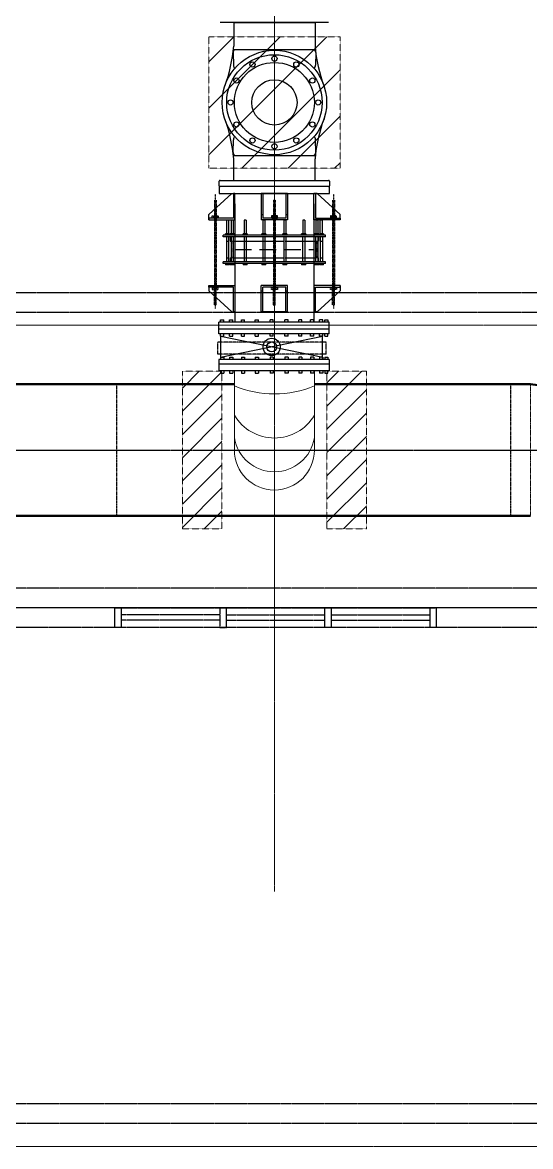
# Model space of a CAD drawing. Header units: inches. Extents: x 0 to 235202, y 0 to 361577.
# Drawn here: x 168823 to 172691, y 120941 to 129494 of the extents above; entities that cross this region are included whole.
import ezdxf
from ezdxf.enums import TextEntityAlignment as Align

# ---------------------------------------------------------------- set-up
doc = ezdxf.new("R2010")
doc.units = ezdxf.units.IN
doc.header["$MEASUREMENT"] = 0
for name, pattern in [('CENTER', [2, 1.25, -0.25, 0.25, -0.25]), ('HIDDEN', [0.375, 0.25, -0.125]), ('PHANTOM2', [1.25, 0.625, -0.125, 0.125, -0.125, 0.125, -0.125])]:
    doc.linetypes.add(name, pattern=pattern)
for name, color, linetype, lineweight in [('.5', 8, 'Continuous', 0), ('DIM', 251, 'Continuous', 0), ('hid', 8, 'HIDDEN', 0)]:
    doc.layers.add(name, color=color, linetype=linetype, lineweight=lineweight)
for name, color, linetype in [('1', 1, 'CENTER'), ('2', 2, 'HIDDEN'), ('GRID_TXT45', 4, 'Continuous'), ('ID_LEGEND', 3, 'Continuous'), ('M-X-BKGD', 8, 'Continuous'), ('PIPE', 3, 'Continuous'), ('sleeve type coupling', 1, 'Continuous'), ('text', 3, 'Continuous'), ('WINDOW ELEV', 3, 'Continuous')]:
    doc.layers.add(name, color=color, linetype=linetype)
doc.styles.add('SIMPLEX', font='simplex.shx')

# ---------------------------------------------------------------- blocks, each defined once
blk = doc.blocks.new('FLOOR PLAN REV 2')
at = {"layer": '.5', "color": 8, "linetype": 'CENTER', "ltscale": 10}
for p, q in [((96266.6, 246052.8), (96266.6, 222708.1)), ((118917.3, 227018.5), (54403.1, 227018.5)), ((118917.3, 220768), (54403.1, 220768))]:
    blk.add_line(p, q, dxfattribs=at)
at = {"color": 8, "lineweight": -3, "ltscale": 5}
for p, q in [((96679.3, 229320.5), (95853.8, 229320.5)), ((95846.6, 228078.6), (95846.6, 228112.1)), ((95853.8, 228119.3), (96679.3, 228119.3)), ((96686.6, 228112.1), (96686.6, 228078.6)), ((96679.3, 228071.3), (95853.8, 228071.3))]:
    blk.add_line(p, q, dxfattribs=at)
at = {"color": 8}
for p, q in [((95766.6, 227859.3), (95941.6, 228019.3)), ((96686.6, 228071.3), (95846.6, 228071.3)), ((95846.6, 228071.3), (95846.6, 228019.3)), ((95846.6, 228019.3), (96686.6, 228019.3)), ((95941.6, 228019.3), (95966.6, 228019.3)), ((95966.6, 228019.3), (95954.6, 228019.3)), ((95954.6, 228019.3), (95954.6, 227831.3)), ((95966.6, 227819.3), (95966.6, 228019.3)), ((96166.6, 228019.3), (96166.6, 227819.3)), ((96366.6, 228019.3), (96166.6, 228019.3)), ((96178.6, 228019.3), (96178.6, 227831.3)), ((96354.6, 228019.3), (96354.6, 227831.3)), ((96366.6, 228019.3), (96366.6, 227819.3)), ((96591.6, 228019.3), (96566.6, 228019.3)), ((96566.6, 228019.3), (96578.6, 228019.3)), ((96566.6, 227819.3), (96566.6, 228019.3)), ((96578.6, 228019.3), (96578.6, 227831.3)), ((96766.6, 227859.3), (96591.6, 228019.3)), ((96686.6, 228019.3), (96686.6, 228071.3)), ((95766.6, 227819.3), (95766.6, 227859.3)), ((96166.6, 227859.3), (96178.6, 227859.3)), ((96354.6, 227859.3), (96366.6, 227859.3)), ((96766.6, 227819.3), (96766.6, 227859.3)), ((95954.6, 227831.3), (95766.6, 227831.3)), ((95766.6, 227831.3), (95766.6, 227819.3)), ((95766.6, 227819.3), (95966.6, 227819.3)), ((96366.6, 227819.3), (96166.6, 227819.3)), ((96354.6, 227831.3), (96178.6, 227831.3)), ((96766.6, 227819.3), (96566.6, 227819.3)), ((96578.6, 227831.3), (96766.6, 227831.3)), ((96766.6, 227831.3), (96766.6, 227819.3)), ((95766.6, 227318.9), (95766.6, 227278.9)), ((95766.6, 227306.9), (95766.6, 227318.9)), ((95766.6, 227318.9), (95966.6, 227318.9)), ((95954.6, 227306.9), (95766.6, 227306.9)), ((95766.6, 227278.9), (95941.6, 227118.9)), ((95954.6, 227118.9), (95954.6, 227306.9)), ((95966.6, 227318.9), (95966.6, 227118.9)), ((96166.6, 227118.9), (96166.6, 227318.9)), ((96366.6, 227318.9), (96166.6, 227318.9)), ((96166.6, 227278.9), (96178.6, 227278.9)), ((96178.6, 227118.9), (96178.6, 227306.9)), ((96354.6, 227306.9), (96178.6, 227306.9)), ((96354.6, 227118.9), (96354.6, 227306.9)), ((96354.6, 227278.9), (96366.6, 227278.9)), ((96366.6, 227118.9), (96366.6, 227318.9)), ((96766.6, 227318.9), (96566.6, 227318.9)), ((96566.6, 227318.9), (96566.6, 227118.9)), ((96578.6, 227118.9), (96578.6, 227306.9)), ((96578.6, 227306.9), (96766.6, 227306.9)), ((96766.6, 227278.9), (96591.6, 227118.9)), ((96766.6, 227318.9), (96766.6, 227278.9)), ((96766.6, 227306.9), (96766.6, 227318.9)), ((95941.6, 227118.9), (95966.6, 227118.9)), ((95966.6, 227118.9), (95954.6, 227118.9)), ((96366.6, 227118.9), (96166.6, 227118.9)), ((96591.6, 227118.9), (96566.6, 227118.9)), ((96566.6, 227118.9), (96578.6, 227118.9)), ((96684, 227040.3), (95844, 227040.3)), ((95844, 226951.6), (95844, 227040.3)), ((96684, 226987.6), (95844, 226987.6)), ((95856.2, 227057.5), (95880.4, 227057.5)), ((95856.2, 227040.3), (95856.2, 227057.5)), ((95880.4, 227040.3), (95880.4, 227057.5)), ((95925.5, 227057.5), (95949.7, 227057.5)), ((95925.5, 227040.3), (95925.5, 227057.5)), ((95949.7, 227040.3), (95949.7, 227057.5)), ((96015.7, 227057.5), (96040, 227057.5)), ((96015.7, 227040.3), (96015.7, 227057.5)), ((96040, 227040.3), (96040, 227057.5)), ((96120.9, 227057.5), (96145.1, 227057.5)), ((96120.9, 227040.3), (96120.9, 227057.5)), ((96145.1, 227040.3), (96145.1, 227057.5)), ((96233.7, 227040.3), (96233.7, 227057.5)), ((96257.9, 227057.5), (96233.7, 227057.5)), ((96257.9, 227040.3), (96257.9, 227057.5)), ((96346.5, 227040.3), (96346.5, 227057.5)), ((96370.7, 227057.5), (96346.5, 227057.5)), ((96370.7, 227040.3), (96370.7, 227057.5)), ((96451.6, 227040.3), (96451.6, 227057.5)), ((96475.9, 227057.5), (96451.6, 227057.5)), ((96475.9, 227040.3), (96475.9, 227057.5)), ((96541.9, 227040.3), (96541.9, 227057.5)), ((96566.2, 227057.5), (96541.9, 227057.5)), ((96566.2, 227040.3), (96566.2, 227057.5)), ((96611.2, 227040.3), (96611.2, 227057.5)), ((96635.4, 227057.5), (96611.2, 227057.5)), ((96635.4, 227040.3), (96635.4, 227057.5)), ((96649.4, 227040.3), (96649.4, 227057.5)), ((96649.4, 227057.5), (96673.7, 227057.5)), ((96673.7, 227057.5), (96673.7, 227040.3)), ((96684, 226951.6), (96684, 227040.3)), ((96684, 226951.6), (95844, 226951.6)), ((95856.2, 226934.4), (95856.2, 226951.6)), ((95856.2, 226773.6), (96632.1, 226934.4)), ((95856.2, 226934.4), (95880.4, 226934.4)), ((95859.6, 226934.4), (96635.4, 226773.6)), ((95859.6, 226756.4), (95859.6, 226934.4)), ((95880.4, 226934.4), (95880.4, 226951.6)), ((95925.5, 226934.4), (95925.5, 226951.6)), ((95925.5, 226934.4), (95949.7, 226934.4)), ((95949.7, 226934.4), (95949.7, 226951.6)), ((96015.7, 226934.4), (96015.7, 226951.6)), ((96015.7, 226934.4), (96040, 226934.4)), ((96040, 226934.4), (96040, 226951.6)), ((96120.9, 226934.4), (96120.9, 226951.6)), ((96120.9, 226934.4), (96145.1, 226934.4)), ((96145.1, 226934.4), (96145.1, 226951.6)), ((96233.7, 226934.4), (96233.7, 226951.6)), ((96257.9, 226934.4), (96233.7, 226934.4)), ((96257.9, 226934.4), (96257.9, 226951.6)), ((96346.5, 226934.4), (96346.5, 226951.6)), ((96370.7, 226934.4), (96346.5, 226934.4)), ((96370.7, 226934.4), (96370.7, 226951.6)), ((96451.6, 226934.4), (96451.6, 226951.6)), ((96475.9, 226934.4), (96451.6, 226934.4)), ((96475.9, 226934.4), (96475.9, 226951.6)), ((96541.9, 226934.4), (96541.9, 226951.6)), ((96566.2, 226934.4), (96541.9, 226934.4)), ((96566.2, 226934.4), (96566.2, 226951.6)), ((96611.2, 226934.4), (96611.2, 226951.6)), ((96635.4, 226934.4), (96611.2, 226934.4)), ((96632.1, 226756.4), (96632.1, 226934.4)), ((96635.4, 226934.4), (96635.4, 226951.6)), ((96649.4, 226934.4), (96649.4, 226951.6)), ((96649.4, 226934.4), (96673.7, 226934.4)), ((96673.7, 226934.4), (96673.7, 226951.6)), ((95859.6, 226887.2), (95836.4, 226887.2)), ((96659.7, 226887.2), (96632.1, 226887.2)), ((95859.6, 226796.9), (95836.4, 226796.9)), ((95844, 226757.3), (95844, 226669.3)), ((96684, 226757.3), (95844, 226757.3)), ((95856.2, 226774.5), (95880.4, 226774.5)), ((95856.2, 226774.5), (95856.2, 226757.3)), ((95880.4, 226774.5), (95880.4, 226757.3)), ((95925.5, 226774.5), (95949.7, 226774.5)), ((95925.5, 226774.5), (95925.5, 226757.3)), ((95949.7, 226774.5), (95949.7, 226757.3)), ((96015.7, 226774.5), (96040, 226774.5)), ((96015.7, 226774.5), (96015.7, 226757.3)), ((96040, 226774.5), (96040, 226757.3)), ((96120.9, 226774.5), (96145.1, 226774.5)), ((96120.9, 226774.5), (96120.9, 226757.3)), ((96145.1, 226774.5), (96145.1, 226757.3)), ((96233.7, 226774.5), (96233.7, 226757.3)), ((96257.9, 226774.5), (96233.7, 226774.5)), ((96257.9, 226774.5), (96257.9, 226757.3)), ((96346.5, 226774.5), (96346.5, 226757.3)), ((96370.7, 226774.5), (96346.5, 226774.5)), ((96370.7, 226774.5), (96370.7, 226757.3)), ((96451.6, 226774.5), (96451.6, 226757.3)), ((96475.9, 226774.5), (96451.6, 226774.5)), ((96475.9, 226774.5), (96475.9, 226757.3)), ((96541.9, 226774.5), (96541.9, 226757.3)), ((96566.2, 226774.5), (96541.9, 226774.5)), ((96566.2, 226774.5), (96566.2, 226757.3)), ((96611.2, 226774.5), (96611.2, 226757.3)), ((96635.4, 226774.5), (96611.2, 226774.5)), ((96659.7, 226796.9), (96632.1, 226796.9)), ((96635.4, 226774.5), (96635.4, 226757.3)), ((96649.4, 226774.5), (96649.4, 226757.3)), ((96649.4, 226774.5), (96673.7, 226774.5)), ((96673.7, 226774.5), (96673.7, 226757.3)), ((96684, 226757.3), (96684, 226669.3)), ((96684, 226721.3), (95844, 226721.3)), ((96684, 226669.3), (95844, 226669.3)), ((95856.2, 226669.3), (95856.2, 226652)), ((95856.2, 226652), (95880.4, 226652)), ((95880.4, 226669.3), (95880.4, 226652)), ((95925.5, 226669.3), (95925.5, 226652)), ((95925.5, 226652), (95949.7, 226652)), ((95949.7, 226669.3), (95949.7, 226652)), ((96015.7, 226669.3), (96015.7, 226652)), ((96015.7, 226652), (96040, 226652)), ((96040, 226669.3), (96040, 226652)), ((96120.9, 226669.3), (96120.9, 226652)), ((96120.9, 226652), (96145.1, 226652)), ((96145.1, 226669.3), (96145.1, 226652)), ((96233.7, 226669.3), (96233.7, 226652)), ((96257.9, 226652), (96233.7, 226652)), ((96257.9, 226669.3), (96257.9, 226652)), ((96346.5, 226669.3), (96346.5, 226652)), ((96370.7, 226652), (96346.5, 226652)), ((96370.7, 226669.3), (96370.7, 226652)), ((96451.6, 226669.3), (96451.6, 226652)), ((96475.9, 226652), (96451.6, 226652)), ((96475.9, 226669.3), (96475.9, 226652)), ((96541.9, 226669.3), (96541.9, 226652)), ((96566.2, 226652), (96541.9, 226652)), ((96566.2, 226669.3), (96566.2, 226652)), ((96611.2, 226669.3), (96611.2, 226652)), ((96635.4, 226652), (96611.2, 226652)), ((96635.4, 226669.3), (96635.4, 226652)), ((96649.4, 226669.3), (96649.4, 226652)), ((96649.4, 226652), (96673.7, 226652)), ((96673.7, 226652), (96673.7, 226669.3))]:
    blk.add_line(p, q, dxfattribs=at)
at = {"color": 8, "linetype": 'HIDDEN'}
for p, q in [((95836.4, 226796.9), (95836.4, 226887.2)), ((96632.1, 226887.2), (95859.6, 226887.2)), ((96659.7, 226796.9), (96659.7, 226887.2)), ((96632.1, 226796.9), (95859.6, 226796.9))]:
    blk.add_line(p, q, dxfattribs=at)
at = {"color": 8, "linetype": 'PHANTOM2', "ltscale": 20}
blk.add_line((74426.8, 226067.3), (101909.1, 226067.3), dxfattribs=at)
at = {"color": 8}
for radius in [65.7, 37.5]:
    blk.add_circle((96245.8, 226852.1), radius, dxfattribs=at)
at = {"color": 8, "lineweight": -3, "ltscale": 5}
for centre, start, end in [((95853.8, 228112.1), 90, 180), ((96679.3, 228112.1), 360, 90), ((95853.8, 228078.6), 180, 270), ((96679.3, 228078.6), 270, 0)]:
    blk.add_arc(centre, 7.24, start, end, dxfattribs=at)
at = {"layer": '1', "color": 8, "linetype": 'CENTER', "ltscale": 0.09}
for p, q in [((95816.6, 228013.5), (95816.6, 227143.7)), ((96716.6, 228013.5), (96716.6, 227143.7))]:
    blk.add_line(p, q, dxfattribs=at)
at = {"layer": '1', "color": 8}
for p, q in [((95810, 227969.3), (95810, 227306.9)), ((95810, 227969.3), (95810, 227848.5)), ((95823.2, 227969.3), (95823.2, 227306.9)), ((95823.2, 227969.3), (95823.2, 227848.5)), ((96260, 227969.3), (96260, 227306.9)), ((96260, 227969.3), (96260, 227848.5)), ((96260, 227969.3), (96273.2, 227969.3)), ((96260, 227969.3), (96273.2, 227969.3)), ((96273.2, 227969.3), (96273.2, 227306.9)), ((96273.2, 227969.3), (96273.2, 227848.5)), ((96710, 227969.3), (96710, 227306.9)), ((96710, 227969.3), (96710, 227848.5)), ((96723.2, 227969.3), (96723.2, 227306.9)), ((96723.2, 227969.3), (96723.2, 227848.5)), ((95793.8, 227831.3), (95793.8, 227848.5)), ((95793.8, 227848.5), (95839.4, 227848.5)), ((95793.8, 227831.3), (95793.8, 227848.5)), ((95793.8, 227848.5), (95839.4, 227848.5)), ((95802, 227848.5), (95802, 227831.3)), ((95802, 227848.5), (95802, 227831.3)), ((95823.2, 227905.9), (95810, 227905.9)), ((95823.2, 227905.9), (95810, 227905.9)), ((95823.2, 227901.8), (95810, 227901.8)), ((95823.2, 227901.8), (95810, 227901.8)), ((95823.2, 227901.8), (95810, 227901.8)), ((95823.2, 227901.8), (95810, 227901.8)), ((95823.2, 227897.8), (95810, 227897.8)), ((95823.2, 227897.8), (95810, 227897.8)), ((95823.2, 227894), (95810, 227894)), ((95823.2, 227894), (95810, 227894)), ((95823.2, 227889.9), (95810, 227889.9)), ((95823.2, 227889.9), (95810, 227889.9)), ((95823.2, 227889.9), (95810, 227889.9)), ((95823.2, 227889.9), (95810, 227889.9)), ((95823.2, 227885.8), (95810, 227885.8)), ((95823.2, 227885.8), (95810, 227885.8)), ((95823.2, 227881.7), (95810, 227881.7)), ((95823.2, 227881.7), (95810, 227881.7)), ((95823.2, 227877.6), (95810, 227877.6)), ((95823.2, 227877.6), (95810, 227877.6)), ((95823.2, 227873.5), (95810, 227873.5)), ((95823.2, 227873.5), (95810, 227873.5)), ((95823.2, 227869.4), (95810, 227869.4)), ((95823.2, 227869.4), (95810, 227869.4)), ((95823.2, 227865.3), (95810, 227865.3)), ((95823.2, 227865.3), (95810, 227865.3)), ((95823.2, 227861.3), (95810, 227861.3)), ((95823.2, 227861.3), (95810, 227861.3)), ((95823.2, 227857.2), (95810, 227857.2)), ((95823.2, 227857.2), (95810, 227857.2)), ((95823.2, 227853.1), (95810, 227853.1)), ((95823.2, 227853.1), (95810, 227853.1)), ((95823.2, 227849), (95810, 227849)), ((95823.2, 227849), (95810, 227849)), ((95831.2, 227848.5), (95831.2, 227831.3)), ((95831.2, 227848.5), (95831.2, 227831.3)), ((95839.4, 227848.5), (95839.4, 227831.3)), ((95839.4, 227848.5), (95839.4, 227831.3)), ((96289.4, 227848.5), (96243.8, 227848.5)), ((96243.8, 227848.5), (96243.8, 227831.3)), ((96289.4, 227848.5), (96243.8, 227848.5)), ((96243.8, 227848.5), (96243.8, 227831.3)), ((96252, 227848.5), (96252, 227831.3)), ((96252, 227848.5), (96252, 227831.3)), ((96260, 227905.9), (96273.2, 227905.9)), ((96260, 227905.9), (96273.2, 227905.9)), ((96260, 227901.8), (96273.2, 227901.8)), ((96260, 227901.8), (96273.2, 227901.8)), ((96260, 227901.8), (96273.2, 227901.8)), ((96260, 227901.8), (96273.2, 227901.8)), ((96260, 227897.8), (96273.2, 227897.8)), ((96260, 227897.8), (96273.2, 227897.8)), ((96260, 227894), (96273.2, 227894)), ((96260, 227894), (96273.2, 227894)), ((96260, 227889.9), (96273.2, 227889.9)), ((96260, 227889.9), (96273.2, 227889.9)), ((96260, 227889.9), (96273.2, 227889.9)), ((96260, 227889.9), (96273.2, 227889.9)), ((96260, 227885.8), (96273.2, 227885.8)), ((96260, 227885.8), (96273.2, 227885.8)), ((96260, 227881.7), (96273.2, 227881.7)), ((96260, 227881.7), (96273.2, 227881.7)), ((96260, 227877.6), (96273.2, 227877.6)), ((96260, 227877.6), (96273.2, 227877.6)), ((96260, 227873.5), (96273.2, 227873.5)), ((96260, 227873.5), (96273.2, 227873.5)), ((96260, 227869.4), (96273.2, 227869.4)), ((96260, 227869.4), (96273.2, 227869.4)), ((96260, 227865.3), (96273.2, 227865.3)), ((96260, 227865.3), (96273.2, 227865.3)), ((96260, 227861.3), (96273.2, 227861.3)), ((96260, 227861.3), (96273.2, 227861.3)), ((96260, 227857.2), (96273.2, 227857.2)), ((96260, 227857.2), (96273.2, 227857.2)), ((96260, 227853.1), (96273.2, 227853.1)), ((96260, 227853.1), (96273.2, 227853.1)), ((96260, 227849), (96273.2, 227849)), ((96260, 227849), (96273.2, 227849)), ((96281.2, 227848.5), (96281.2, 227831.3)), ((96281.2, 227848.5), (96281.2, 227831.3)), ((96289.4, 227831.3), (96289.4, 227848.5)), ((96289.4, 227831.3), (96289.4, 227848.5)), ((96739.4, 227848.5), (96693.8, 227848.5)), ((96693.8, 227848.5), (96693.8, 227831.3)), ((96739.4, 227848.5), (96693.8, 227848.5)), ((96693.8, 227848.5), (96693.8, 227831.3)), ((96702, 227848.5), (96702, 227831.3)), ((96702, 227848.5), (96702, 227831.3)), ((96710, 227905.9), (96723.2, 227905.9)), ((96710, 227905.9), (96723.2, 227905.9)), ((96710, 227901.8), (96723.2, 227901.8)), ((96710, 227901.8), (96723.2, 227901.8)), ((96710, 227901.8), (96723.2, 227901.8)), ((96710, 227901.8), (96723.2, 227901.8)), ((96710, 227897.8), (96723.2, 227897.8)), ((96710, 227897.8), (96723.2, 227897.8)), ((96710, 227894), (96723.2, 227894)), ((96710, 227894), (96723.2, 227894)), ((96710, 227889.9), (96723.2, 227889.9)), ((96710, 227889.9), (96723.2, 227889.9)), ((96710, 227889.9), (96723.2, 227889.9)), ((96710, 227889.9), (96723.2, 227889.9)), ((96710, 227885.8), (96723.2, 227885.8)), ((96710, 227885.8), (96723.2, 227885.8)), ((96710, 227881.7), (96723.2, 227881.7)), ((96710, 227881.7), (96723.2, 227881.7)), ((96710, 227877.6), (96723.2, 227877.6)), ((96710, 227877.6), (96723.2, 227877.6)), ((96710, 227873.5), (96723.2, 227873.5)), ((96710, 227873.5), (96723.2, 227873.5)), ((96710, 227869.4), (96723.2, 227869.4)), ((96710, 227869.4), (96723.2, 227869.4)), ((96710, 227865.3), (96723.2, 227865.3)), ((96710, 227865.3), (96723.2, 227865.3)), ((96710, 227861.3), (96723.2, 227861.3)), ((96710, 227861.3), (96723.2, 227861.3)), ((96710, 227857.2), (96723.2, 227857.2)), ((96710, 227857.2), (96723.2, 227857.2)), ((96710, 227853.1), (96723.2, 227853.1)), ((96710, 227853.1), (96723.2, 227853.1)), ((96710, 227849), (96723.2, 227849)), ((96710, 227849), (96723.2, 227849)), ((96731.2, 227848.5), (96731.2, 227831.3)), ((96731.2, 227848.5), (96731.2, 227831.3)), ((96739.4, 227831.3), (96739.4, 227848.5)), ((96739.4, 227831.3), (96739.4, 227848.5)), ((95839.4, 227831.3), (95793.8, 227831.3)), ((95839.4, 227831.3), (95793.8, 227831.3)), ((95823.2, 227828.6), (95810, 227828.6)), ((95823.2, 227828.6), (95810, 227828.6)), ((95823.2, 227824.5), (95810, 227824.5)), ((95823.2, 227824.5), (95810, 227824.5)), ((95823.2, 227820.4), (95810, 227820.4)), ((95823.2, 227820.4), (95810, 227820.4)), ((95823.2, 227816.3), (95810, 227816.3)), ((95823.2, 227816.3), (95810, 227816.3)), ((95823.2, 227812.2), (95810, 227812.2)), ((95823.2, 227812.2), (95810, 227812.2)), ((95823.2, 227808.1), (95810, 227808.1)), ((95823.2, 227808.1), (95810, 227808.1)), ((95823.2, 227804.1), (95810, 227804.1)), ((95823.2, 227804.1), (95810, 227804.1)), ((95823.2, 227800), (95810, 227800)), ((95823.2, 227800), (95810, 227800)), ((96243.8, 227831.3), (96289.4, 227831.3)), ((96243.8, 227831.3), (96289.4, 227831.3)), ((96260, 227828.6), (96273.2, 227828.6)), ((96260, 227828.6), (96273.2, 227828.6)), ((96260, 227824.5), (96273.2, 227824.5)), ((96260, 227824.5), (96273.2, 227824.5)), ((96260, 227820.4), (96273.2, 227820.4)), ((96260, 227820.4), (96273.2, 227820.4)), ((96260, 227816.3), (96273.2, 227816.3)), ((96260, 227816.3), (96273.2, 227816.3)), ((96260, 227812.2), (96273.2, 227812.2)), ((96260, 227812.2), (96273.2, 227812.2)), ((96260, 227808.1), (96273.2, 227808.1)), ((96260, 227808.1), (96273.2, 227808.1)), ((96260, 227804.1), (96273.2, 227804.1)), ((96260, 227804.1), (96273.2, 227804.1)), ((96260, 227800), (96273.2, 227800)), ((96260, 227800), (96273.2, 227800)), ((96693.8, 227831.3), (96739.4, 227831.3)), ((96693.8, 227831.3), (96739.4, 227831.3)), ((96710, 227828.6), (96723.2, 227828.6)), ((96710, 227828.6), (96723.2, 227828.6)), ((96710, 227824.5), (96723.2, 227824.5)), ((96710, 227824.5), (96723.2, 227824.5)), ((96710, 227820.4), (96723.2, 227820.4)), ((96710, 227820.4), (96723.2, 227820.4)), ((96710, 227816.3), (96723.2, 227816.3)), ((96710, 227816.3), (96723.2, 227816.3)), ((96710, 227812.2), (96723.2, 227812.2)), ((96710, 227812.2), (96723.2, 227812.2)), ((96710, 227808.1), (96723.2, 227808.1)), ((96710, 227808.1), (96723.2, 227808.1)), ((96710, 227804.1), (96723.2, 227804.1)), ((96710, 227804.1), (96723.2, 227804.1)), ((96710, 227800), (96723.2, 227800)), ((96710, 227800), (96723.2, 227800)), ((95823.2, 227338.3), (95810, 227338.3)), ((95823.2, 227338.3), (95810, 227338.3)), ((95823.2, 227334.2), (95810, 227334.2)), ((95823.2, 227334.2), (95810, 227334.2)), ((95823.2, 227330.2), (95810, 227330.2)), ((95823.2, 227330.2), (95810, 227330.2)), ((95823.2, 227326.1), (95810, 227326.1)), ((95823.2, 227326.1), (95810, 227326.1)), ((96260, 227338.3), (96273.2, 227338.3)), ((96260, 227338.3), (96273.2, 227338.3)), ((96260, 227334.2), (96273.2, 227334.2)), ((96260, 227334.2), (96273.2, 227334.2)), ((96260, 227330.2), (96273.2, 227330.2)), ((96260, 227330.2), (96273.2, 227330.2)), ((96260, 227326.1), (96273.2, 227326.1)), ((96260, 227326.1), (96273.2, 227326.1)), ((96710, 227338.3), (96723.2, 227338.3)), ((96710, 227338.3), (96723.2, 227338.3)), ((96710, 227334.2), (96723.2, 227334.2)), ((96710, 227334.2), (96723.2, 227334.2)), ((96710, 227330.2), (96723.2, 227330.2)), ((96710, 227330.2), (96723.2, 227330.2)), ((96710, 227326.1), (96723.2, 227326.1)), ((96710, 227326.1), (96723.2, 227326.1)), ((95793.8, 227306.9), (95793.8, 227289.8)), ((95839.4, 227306.9), (95793.8, 227306.9)), ((95793.8, 227306.9), (95793.8, 227289.8)), ((95839.4, 227306.9), (95793.8, 227306.9)), ((95793.8, 227289.8), (95839.4, 227289.8)), ((95793.8, 227289.8), (95839.4, 227289.8)), ((95802, 227289.8), (95802, 227306.9)), ((95802, 227289.8), (95802, 227306.9)), ((95823.2, 227322), (95810, 227322)), ((95823.2, 227322), (95810, 227322)), ((95823.2, 227317.9), (95810, 227317.9)), ((95823.2, 227317.9), (95810, 227317.9)), ((95823.2, 227313.8), (95810, 227313.8)), ((95823.2, 227313.8), (95810, 227313.8)), ((95823.2, 227309.7), (95810, 227309.7)), ((95823.2, 227309.7), (95810, 227309.7)), ((95810, 227168.9), (95810, 227289.8)), ((95823.2, 227289.3), (95810, 227289.3)), ((95823.2, 227289.3), (95810, 227289.3)), ((95823.2, 227285.2), (95810, 227285.2)), ((95823.2, 227285.2), (95810, 227285.2)), ((95823.2, 227281.1), (95810, 227281.1)), ((95823.2, 227281.1), (95810, 227281.1)), ((95823.2, 227277), (95810, 227277)), ((95823.2, 227277), (95810, 227277)), ((95823.2, 227272.9), (95810, 227272.9)), ((95823.2, 227272.9), (95810, 227272.9)), ((95823.2, 227268.9), (95810, 227268.9)), ((95823.2, 227268.9), (95810, 227268.9)), ((95823.2, 227264.8), (95810, 227264.8)), ((95823.2, 227264.8), (95810, 227264.8)), ((95823.2, 227260.7), (95810, 227260.7)), ((95823.2, 227260.7), (95810, 227260.7)), ((95823.2, 227256.6), (95810, 227256.6)), ((95823.2, 227256.6), (95810, 227256.6)), ((95823.2, 227252.5), (95810, 227252.5)), ((95823.2, 227252.5), (95810, 227252.5)), ((95823.2, 227248.4), (95810, 227248.4)), ((95823.2, 227248.4), (95810, 227248.4)), ((95823.2, 227248.4), (95810, 227248.4)), ((95823.2, 227248.4), (95810, 227248.4)), ((95823.2, 227244.3), (95810, 227244.3)), ((95823.2, 227244.3), (95810, 227244.3)), ((95823.2, 227240.5), (95810, 227240.5)), ((95823.2, 227240.5), (95810, 227240.5)), ((95823.2, 227168.9), (95823.2, 227289.8)), ((95831.2, 227289.8), (95831.2, 227306.9)), ((95831.2, 227289.8), (95831.2, 227306.9)), ((95839.4, 227289.8), (95839.4, 227306.9)), ((95839.4, 227289.8), (95839.4, 227306.9)), ((96243.8, 227289.8), (96243.8, 227306.9)), ((96243.8, 227306.9), (96289.4, 227306.9)), ((96243.8, 227289.8), (96243.8, 227306.9)), ((96243.8, 227306.9), (96289.4, 227306.9)), ((96289.4, 227289.8), (96243.8, 227289.8)), ((96289.4, 227289.8), (96243.8, 227289.8)), ((96252, 227289.8), (96252, 227306.9)), ((96252, 227289.8), (96252, 227306.9)), ((96260, 227322), (96273.2, 227322)), ((96260, 227322), (96273.2, 227322)), ((96260, 227317.9), (96273.2, 227317.9)), ((96260, 227317.9), (96273.2, 227317.9)), ((96260, 227313.8), (96273.2, 227313.8)), ((96260, 227313.8), (96273.2, 227313.8)), ((96260, 227309.7), (96273.2, 227309.7)), ((96260, 227309.7), (96273.2, 227309.7)), ((96260, 227168.9), (96260, 227289.8)), ((96260, 227289.3), (96273.2, 227289.3)), ((96260, 227289.3), (96273.2, 227289.3)), ((96260, 227285.2), (96273.2, 227285.2)), ((96260, 227285.2), (96273.2, 227285.2)), ((96260, 227281.1), (96273.2, 227281.1)), ((96260, 227281.1), (96273.2, 227281.1)), ((96260, 227277), (96273.2, 227277)), ((96260, 227277), (96273.2, 227277)), ((96260, 227272.9), (96273.2, 227272.9)), ((96260, 227272.9), (96273.2, 227272.9)), ((96260, 227268.9), (96273.2, 227268.9)), ((96260, 227268.9), (96273.2, 227268.9)), ((96260, 227264.8), (96273.2, 227264.8)), ((96260, 227264.8), (96273.2, 227264.8)), ((96260, 227260.7), (96273.2, 227260.7)), ((96260, 227260.7), (96273.2, 227260.7)), ((96260, 227256.6), (96273.2, 227256.6)), ((96260, 227256.6), (96273.2, 227256.6)), ((96260, 227252.5), (96273.2, 227252.5)), ((96260, 227252.5), (96273.2, 227252.5)), ((96260, 227248.4), (96273.2, 227248.4)), ((96260, 227248.4), (96273.2, 227248.4)), ((96260, 227248.4), (96273.2, 227248.4)), ((96260, 227248.4), (96273.2, 227248.4)), ((96260, 227244.3), (96273.2, 227244.3)), ((96260, 227244.3), (96273.2, 227244.3)), ((96260, 227240.5), (96273.2, 227240.5)), ((96260, 227240.5), (96273.2, 227240.5)), ((96273.2, 227168.9), (96273.2, 227289.8)), ((96281.2, 227289.8), (96281.2, 227306.9)), ((96281.2, 227289.8), (96281.2, 227306.9)), ((96289.4, 227306.9), (96289.4, 227289.8)), ((96289.4, 227306.9), (96289.4, 227289.8)), ((96693.8, 227289.8), (96693.8, 227306.9)), ((96693.8, 227306.9), (96739.4, 227306.9)), ((96693.8, 227289.8), (96693.8, 227306.9)), ((96693.8, 227306.9), (96739.4, 227306.9)), ((96739.4, 227289.8), (96693.8, 227289.8)), ((96739.4, 227289.8), (96693.8, 227289.8)), ((96702, 227289.8), (96702, 227306.9)), ((96702, 227289.8), (96702, 227306.9)), ((96710, 227322), (96723.2, 227322)), ((96710, 227322), (96723.2, 227322)), ((96710, 227317.9), (96723.2, 227317.9)), ((96710, 227317.9), (96723.2, 227317.9)), ((96710, 227313.8), (96723.2, 227313.8)), ((96710, 227313.8), (96723.2, 227313.8)), ((96710, 227309.7), (96723.2, 227309.7)), ((96710, 227309.7), (96723.2, 227309.7)), ((96710, 227168.9), (96710, 227289.8)), ((96710, 227289.3), (96723.2, 227289.3)), ((96710, 227289.3), (96723.2, 227289.3)), ((96710, 227285.2), (96723.2, 227285.2)), ((96710, 227285.2), (96723.2, 227285.2)), ((96710, 227281.1), (96723.2, 227281.1)), ((96710, 227281.1), (96723.2, 227281.1)), ((96710, 227277), (96723.2, 227277)), ((96710, 227277), (96723.2, 227277)), ((96710, 227272.9), (96723.2, 227272.9)), ((96710, 227272.9), (96723.2, 227272.9)), ((96710, 227268.9), (96723.2, 227268.9)), ((96710, 227268.9), (96723.2, 227268.9)), ((96710, 227264.8), (96723.2, 227264.8)), ((96710, 227264.8), (96723.2, 227264.8)), ((96710, 227260.7), (96723.2, 227260.7)), ((96710, 227260.7), (96723.2, 227260.7)), ((96710, 227256.6), (96723.2, 227256.6)), ((96710, 227256.6), (96723.2, 227256.6)), ((96710, 227252.5), (96723.2, 227252.5)), ((96710, 227252.5), (96723.2, 227252.5)), ((96710, 227248.4), (96723.2, 227248.4)), ((96710, 227248.4), (96723.2, 227248.4)), ((96710, 227248.4), (96723.2, 227248.4)), ((96710, 227248.4), (96723.2, 227248.4)), ((96710, 227244.3), (96723.2, 227244.3)), ((96710, 227244.3), (96723.2, 227244.3)), ((96723.2, 227168.9), (96723.2, 227289.8)), ((96731.2, 227289.8), (96731.2, 227306.9)), ((96731.2, 227289.8), (96731.2, 227306.9)), ((96739.4, 227306.9), (96739.4, 227289.8)), ((96739.4, 227306.9), (96739.4, 227289.8)), ((95823.2, 227236.4), (95810, 227236.4)), ((95823.2, 227236.4), (95810, 227236.4)), ((95823.2, 227236.4), (95810, 227236.4)), ((95823.2, 227236.4), (95810, 227236.4)), ((95823.2, 227232.4), (95810, 227232.4)), ((95823.2, 227232.4), (95810, 227232.4)), ((96260, 227236.4), (96273.2, 227236.4)), ((96260, 227236.4), (96273.2, 227236.4)), ((96260, 227236.4), (96273.2, 227236.4)), ((96260, 227236.4), (96273.2, 227236.4)), ((96260, 227232.4), (96273.2, 227232.4)), ((96260, 227232.4), (96273.2, 227232.4)), ((96260, 227168.9), (96273.2, 227168.9)), ((96260, 227168.9), (96273.2, 227168.9)), ((95066.6, 225567.3), (95066.6, 226567.3)), ((98066.6, 225567.3), (98066.6, 226567.3))]:
    blk.add_line(p, q, dxfattribs=at)
at = {"layer": '1', "color": 8, "linetype": 'HIDDEN', "ltscale": 0.009}
for p, q in [((95810, 227831.3), (95810, 227848.5)), ((95823.2, 227844.9), (95810, 227844.9)), ((95823.2, 227844.9), (95810, 227844.9)), ((95823.2, 227840.8), (95810, 227840.8)), ((95823.2, 227840.8), (95810, 227840.8)), ((95823.2, 227831.3), (95823.2, 227848.5)), ((96260, 227831.3), (96260, 227848.5)), ((96260, 227844.9), (96273.2, 227844.9)), ((96260, 227844.9), (96273.2, 227844.9)), ((96260, 227840.8), (96273.2, 227840.8)), ((96260, 227840.8), (96273.2, 227840.8)), ((96273.2, 227831.3), (96273.2, 227848.5)), ((96710, 227831.3), (96710, 227848.5)), ((96710, 227844.9), (96723.2, 227844.9)), ((96710, 227844.9), (96723.2, 227844.9)), ((96710, 227840.8), (96723.2, 227840.8)), ((96710, 227840.8), (96723.2, 227840.8)), ((96723.2, 227831.3), (96723.2, 227848.5)), ((95823.2, 227836.7), (95810, 227836.7)), ((95823.2, 227836.7), (95810, 227836.7)), ((95823.2, 227832.7), (95810, 227832.7)), ((95823.2, 227832.7), (95810, 227832.7)), ((96260, 227836.7), (96273.2, 227836.7)), ((96260, 227836.7), (96273.2, 227836.7)), ((96260, 227832.7), (96273.2, 227832.7)), ((96260, 227832.7), (96273.2, 227832.7)), ((96710, 227836.7), (96723.2, 227836.7)), ((96710, 227836.7), (96723.2, 227836.7)), ((96710, 227832.7), (96723.2, 227832.7)), ((96710, 227832.7), (96723.2, 227832.7)), ((95810, 227306.9), (95810, 227289.8)), ((95823.2, 227305.6), (95810, 227305.6)), ((95823.2, 227305.6), (95810, 227305.6)), ((95823.2, 227301.6), (95810, 227301.6)), ((95823.2, 227301.6), (95810, 227301.6)), ((95823.2, 227297.5), (95810, 227297.5)), ((95823.2, 227297.5), (95810, 227297.5)), ((95823.2, 227293.4), (95810, 227293.4)), ((95823.2, 227293.4), (95810, 227293.4)), ((95823.2, 227306.9), (95823.2, 227289.8)), ((96260, 227306.9), (96260, 227289.8)), ((96260, 227305.6), (96273.2, 227305.6)), ((96260, 227305.6), (96273.2, 227305.6)), ((96260, 227301.6), (96273.2, 227301.6)), ((96260, 227301.6), (96273.2, 227301.6)), ((96260, 227297.5), (96273.2, 227297.5)), ((96260, 227297.5), (96273.2, 227297.5)), ((96260, 227293.4), (96273.2, 227293.4)), ((96260, 227293.4), (96273.2, 227293.4)), ((96273.2, 227306.9), (96273.2, 227289.8)), ((96710, 227306.9), (96710, 227289.8)), ((96710, 227305.6), (96723.2, 227305.6)), ((96710, 227305.6), (96723.2, 227305.6)), ((96710, 227301.6), (96723.2, 227301.6)), ((96710, 227301.6), (96723.2, 227301.6)), ((96710, 227297.5), (96723.2, 227297.5)), ((96710, 227297.5), (96723.2, 227297.5)), ((96710, 227293.4), (96723.2, 227293.4)), ((96710, 227293.4), (96723.2, 227293.4)), ((96723.2, 227306.9), (96723.2, 227289.8))]:
    blk.add_line(p, q, dxfattribs=at)
at = {"layer": '2', "color": 8, "linetype": 'HIDDEN', "ltscale": 500}
blk.add_line((95966.6, 227594.1), (96566.6, 227594.1), dxfattribs=at)
at = {"layer": 'DIM', "color": 8, "linetype": 'HIDDEN', "ltscale": 7}
for p, q in [((96766.6, 229211.8), (95766.6, 229211.8)), ((95766.6, 229211.8), (95766.6, 228211.8)), ((96766.6, 228211.8), (96766.6, 229211.8)), ((95766.6, 228211.8), (96766.6, 228211.8)), ((95566.6, 226667.3), (95566.6, 225467.3)), ((95866.6, 226667.3), (95566.6, 226667.3)), ((95866.6, 225467.3), (95866.6, 226667.3)), ((96666.6, 225467.3), (96666.6, 226667.3)), ((96666.6, 226667.3), (96966.6, 226667.3)), ((96966.6, 226667.3), (96966.6, 225467.3)), ((95566.6, 225467.3), (95866.6, 225467.3)), ((96966.6, 225467.3), (96666.6, 225467.3))]:
    blk.add_line(p, q, dxfattribs=at)
at = {"layer": 'DIM', "color": 8, "linetype": 'Continuous'}
for p, q in [((95766.6, 229021), (95957.5, 229211.8)), ((95766.6, 228667.4), (96311, 229211.8)), ((95766.6, 228313.8), (96664.6, 229211.8)), ((96018.1, 228211.8), (96766.6, 228960.3)), ((96371.7, 228211.8), (96766.6, 228606.7)), ((96725.2, 228211.8), (96766.6, 228253.2)), ((95566.6, 226539.2), (95694.6, 226667.3)), ((95566.6, 226362.5), (95866.6, 226662.5)), ((96666.6, 226578.6), (96755.3, 226667.3)), ((96666.6, 226401.8), (96932.1, 226667.3)), ((95566.6, 226185.7), (95866.6, 226485.7)), ((96666.6, 226225), (96966.6, 226525)), ((95566.6, 226008.9), (95866.6, 226308.9)), ((96666.6, 226048.2), (96966.6, 226348.2)), ((95566.6, 225832.1), (95866.6, 226132.1)), ((96666.6, 225871.5), (96966.6, 226171.5)), ((96666.6, 225694.7), (96966.6, 225994.7)), ((95566.6, 225655.3), (95866.6, 225955.3)), ((96666.6, 225517.9), (96966.6, 225817.9)), ((95566.6, 225478.6), (95866.6, 225778.6)), ((96792.7, 225467.3), (96966.6, 225641.1)), ((95732.1, 225467.3), (95866.6, 225601.8))]:
    blk.add_line(p, q, dxfattribs=at)
at = {"layer": 'DIM', "color": 8, "linetype": 'HIDDEN', "lineweight": 25, "ltscale": 10}
for p, q in [((75956.6, 227265.8), (103101.8, 227265.8)), ((76106.6, 227115.8), (102951.8, 227115.8)), ((102951.8, 225017.2), (76106.6, 225017.2)), ((103101.8, 224867.2), (75956.6, 224867.2)), ((98326.8, 224867.2), (94226.8, 224867.2)), ((95051.8, 224717.2), (95051.8, 224867.2)), ((95051.8, 224867.2), (97501.8, 224867.2)), ((95051.8, 224717.2), (95051.8, 224867.2)), ((95101.8, 224717.2), (95101.8, 224867.2)), ((95901.8, 224867.2), (95851.8, 224867.2)), ((95851.8, 224867.2), (95851.8, 224717.2)), ((95901.8, 224717.2), (95901.8, 224867.2)), ((96651.8, 224717.2), (96651.8, 224867.2)), ((96701.8, 224717.2), (96701.8, 224867.2)), ((97451.8, 224717.2), (97451.8, 224867.2)), ((97501.8, 224717.2), (97501.8, 224867.2)), ((97501.8, 224717.2), (97501.8, 224867.2)), ((95851.8, 224812.2), (95101.8, 224812.2)), ((95851.8, 224772.2), (95101.8, 224772.2)), ((95901.8, 224812.2), (96651.8, 224812.2)), ((95901.8, 224772.2), (96651.8, 224772.2)), ((96701.8, 224812.2), (97451.8, 224812.2)), ((96701.8, 224772.2), (97451.8, 224772.2)), ((98326.8, 224717.2), (94226.8, 224717.2)), ((97501.8, 224717.2), (95051.8, 224717.2)), ((95851.8, 224717.2), (95901.8, 224717.2)), ((111801.8, 221092.2), (76251.8, 221092.2)), ((98301.8, 220942.2), (94251.8, 220942.2))]:
    blk.add_line(p, q, dxfattribs=at)
at = {"layer": 'DIM', "color": 8}
for p, q in [((95961.8, 226067.3), (95961.8, 226669.3)), ((96571.3, 226067.3), (96571.3, 226669.3))]:
    blk.add_line(p, q, dxfattribs=at)
at = {"layer": 'DIM', "color": 8, "lineweight": 50}
for p, q in [((95961.8, 226567.3), (92081.5, 226567.3)), ((98216.6, 226567.3), (96571.3, 226567.3)), ((99816.6, 226367.3), (98216.6, 226567.3)), ((98216.6, 225567.3), (91026.8, 225567.3))]:
    blk.add_line(p, q, dxfattribs=at)
at = {"layer": 'DIM', "color": 8, "linetype": 'HIDDEN'}
blk.add_line((98216.6, 225567.3), (98216.6, 226567.3), dxfattribs=at)
at = {"layer": 'DIM', "color": 8}
for centre, radius, start, end in [((96266.6, 227291.3), 796.4, 247.5, 292.5), ((96266.6, 226514.2), 355.3, 210.94084, 329.05916), ((96266.6, 226210.7), 308.9, 189.42017, 350.57983), ((96266.6, 226067.3), 304.8, 180, 0)]:
    blk.add_arc(centre, radius, start, end, dxfattribs=at)
at = {"layer": 'hid', "color": 8, "ltscale": 0.1}
for p, q in [((95936.5, 227657.8), (95952.5, 227657.8)), ((95936.5, 227657.8), (95952.5, 227657.8)), ((95942.8, 227530.4), (95942.8, 227657.8)), ((96580.7, 227657.8), (96596.7, 227657.8)), ((96596.7, 227657.8), (96580.7, 227657.8)), ((96590.3, 227530.4), (96590.3, 227657.8)), ((95936.5, 227530.4), (95952.5, 227530.4)), ((95936.5, 227530.4), (95952.5, 227530.4)), ((96580.7, 227530.4), (96596.7, 227530.4)), ((96596.7, 227530.4), (96580.7, 227530.4))]:
    blk.add_line(p, q, dxfattribs=at)
at = {"layer": 'ID_LEGEND', "color": 8}
blk.add_circle((96266.6, 228711.8), 172.1, dxfattribs=at)
at = {"layer": 'PIPE', "color": 8}
for p, q in [((95956.5, 229320.5), (95956.5, 229140.6)), ((95956.5, 229320.5), (96576.7, 229320.5)), ((96576.7, 229320.5), (96576.7, 229140.6)), ((95951.5, 229092.5), (95954.1, 228994.9)), ((95954.1, 229114.9), (96579.1, 229114.9)), ((96581.6, 229092.5), (96579.1, 228994.9)), ((95951.5, 228331.2), (95954.1, 228428.7)), ((96581.6, 228331.2), (96579.1, 228428.7)), ((95954.1, 228308.7), (96579.1, 228308.7)), ((95956.5, 228119.3), (95956.5, 228283.1)), ((96576.7, 228119.3), (96576.7, 228283.1)), ((95956.5, 228119.3), (96576.7, 228119.3))]:
    blk.add_line(p, q, dxfattribs=at)
for centre, radius in [((96266.6, 228711.8), 397.5), ((96266.6, 228711.8), 363.2), ((96266.6, 229045.5), 19.8), ((96266.6, 228711.8), 304.2), ((96099.7, 229000.8), 19.8), ((96433.4, 229000.8), 19.8), ((95977.6, 228878.7), 19.8), ((96555.6, 228878.7), 19.8), ((95932.9, 228711.8), 19.8), ((96600.3, 228711.8), 19.8), ((95977.6, 228545), 19.8), ((96555.6, 228545), 19.8), ((96099.7, 228422.9), 19.8), ((96433.4, 228422.9), 19.8), ((96266.6, 228378.2), 19.8)]:
    blk.add_circle(centre, radius, dxfattribs=at)
for centre, radius, start, end in [((94815.6, 229233.8), 1144.7, 339.65876, 355.3314), ((97717.6, 229233.8), 1144.7, 184.6686, 200.34124), ((95992.6, 229081.7), 42.5, 128.49922, 165.25161), ((96540.6, 229081.7), 42.5, 14.74839, 51.50078), ((95980.6, 228994.4), 26.5, 178.86534, 237.03437), ((96552.6, 228994.4), 26.5, 302.96563, 1.13466), ((94815.6, 228189.9), 1144.7, 4.6686, 20.34124), ((97717.6, 228189.9), 1144.7, 159.65876, 175.3314), ((95980.6, 228429.3), 26.5, 122.96563, 181.13466), ((96552.6, 228429.3), 26.5, 358.86534, 57.03437), ((95992.6, 228342), 42.5, 194.74839, 231.50078), ((96540.6, 228342), 42.5, 308.49922, 345.25161)]:
    blk.add_arc(centre, radius, start, end, dxfattribs=at)
at = {"layer": 'sleeve type coupling', "color": 8}
for p, q in [((95901.4, 227816.4), (95901.4, 227701.8)), ((95916.8, 227816.4), (95901.4, 227816.4)), ((95916.8, 227816.4), (95916.8, 227701.8)), ((95936.8, 227816.4), (95936.8, 227701.8)), ((95952.2, 227816.4), (95936.8, 227816.4)), ((95952.2, 227816.4), (95952.2, 227701.8)), ((96036, 227816.4), (96036, 227701.8)), ((96051.4, 227816.4), (96036, 227816.4)), ((96051.4, 227816.4), (96051.4, 227701.8)), ((96179.3, 227816.4), (96179.3, 227701.8)), ((96194.7, 227816.4), (96179.3, 227816.4)), ((96194.7, 227816.4), (96194.8, 227701.8)), ((96338.4, 227816.4), (96338.4, 227701.8)), ((96353.8, 227816.4), (96338.4, 227816.4)), ((96353.8, 227816.4), (96353.9, 227701.8)), ((96481.8, 227816.4), (96481.8, 227701.8)), ((96497.2, 227816.4), (96481.8, 227816.4)), ((96497.2, 227816.4), (96497.2, 227701.8)), ((96581, 227816.4), (96581, 227701.8)), ((96596.4, 227816.4), (96581, 227816.4)), ((96596.4, 227816.4), (96596.4, 227701.8)), ((96632.1, 227816.4), (96616.1, 227816.4)), ((96616.1, 227701.8), (96616.1, 227816.4)), ((96632.1, 227701.8), (96632.1, 227816.4)), ((95876.6, 227689.8), (95876.6, 227701.8)), ((96656.6, 227701.8), (95876.6, 227701.8)), ((96656.6, 227689.8), (95876.6, 227689.8)), ((95924.5, 227712.1), (95893.7, 227712.1)), ((95893.7, 227701.8), (95893.7, 227712.1)), ((95901.1, 227689.8), (95901.1, 227498.4)), ((95917.1, 227689.8), (95917.1, 227498.4)), ((95924.5, 227712.1), (95924.5, 227701.8)), ((95959.9, 227712.1), (95929.1, 227712.1)), ((95929.1, 227701.8), (95929.1, 227712.1)), ((95930.8, 227689.8), (95930.8, 227657.8)), ((95936.8, 227689.8), (95930.8, 227689.8)), ((95936.5, 227689.8), (95936.5, 227498.4)), ((95952.5, 227689.8), (95952.5, 227498.4)), ((95959.9, 227712.1), (95959.9, 227701.8)), ((96059.1, 227712.1), (96028.3, 227712.1)), ((96028.3, 227701.8), (96028.3, 227712.1)), ((96035.7, 227689.8), (96035.7, 227498.4)), ((96051.7, 227689.8), (96051.7, 227498.4)), ((96059.1, 227712.1), (96059.1, 227701.8)), ((96202.5, 227712.1), (96171.6, 227712.1)), ((96171.6, 227701.8), (96171.6, 227712.1)), ((96179, 227689.8), (96179, 227498.4)), ((96195, 227689.8), (96195, 227498.4)), ((96202.5, 227712.1), (96202.5, 227701.8)), ((96361.6, 227712.1), (96330.7, 227712.1)), ((96330.7, 227701.8), (96330.7, 227712.1)), ((96338.1, 227689.8), (96338.1, 227498.4)), ((96354.1, 227689.8), (96354.1, 227498.4)), ((96361.6, 227712.1), (96361.6, 227701.8)), ((96474.1, 227701.8), (96474.1, 227712.1)), ((96504.9, 227712.1), (96474.1, 227712.1)), ((96481.5, 227689.8), (96481.5, 227498.4)), ((96497.5, 227689.8), (96497.5, 227498.4)), ((96504.9, 227712.1), (96504.9, 227701.8)), ((96604.1, 227712.1), (96573.3, 227712.1)), ((96573.3, 227701.8), (96573.3, 227712.1)), ((96580.7, 227689.8), (96580.7, 227498.4)), ((96596.7, 227689.8), (96596.7, 227498.4)), ((96602.3, 227689.8), (96602.3, 227657.8)), ((96604.1, 227712.1), (96604.1, 227701.8)), ((96639.5, 227712.1), (96608.7, 227712.1)), ((96608.7, 227701.8), (96608.7, 227712.1)), ((96616.1, 227689.8), (96616.1, 227498.4)), ((96632.1, 227689.8), (96632.1, 227498.4)), ((96639.5, 227712.1), (96639.5, 227701.8)), ((96656.6, 227689.8), (96656.6, 227701.8)), ((95930.8, 227657.8), (95936.5, 227657.8)), ((95952.5, 227657.8), (96035.7, 227657.8)), ((96051.7, 227657.8), (96179, 227657.8)), ((96195, 227657.8), (96338.1, 227657.8)), ((96354.1, 227657.8), (96481.5, 227657.8)), ((96497.5, 227657.8), (96580.7, 227657.8)), ((96596.7, 227657.8), (96602.3, 227657.8)), ((96656.6, 227498.4), (95876.6, 227498.4)), ((95876.6, 227486.4), (95876.6, 227498.4)), ((95930.8, 227530.4), (95930.8, 227498.4)), ((95930.8, 227530.4), (95936.5, 227530.4)), ((95952.5, 227530.4), (96035.7, 227530.4)), ((96051.7, 227530.4), (96179, 227530.4)), ((96195, 227530.4), (96338.1, 227530.4)), ((96354.1, 227530.4), (96481.5, 227530.4)), ((96497.5, 227530.4), (96580.7, 227530.4)), ((96596.7, 227530.4), (96602.3, 227530.4)), ((96602.3, 227498.4), (96602.3, 227530.4)), ((96656.6, 227486.4), (96656.6, 227498.4)), ((96656.6, 227486.4), (95876.6, 227486.4)), ((95893.7, 227486.4), (95893.7, 227476.1)), ((95924.5, 227476.1), (95893.7, 227476.1)), ((95901.4, 227476.1), (95901.4, 227486.4)), ((95916.8, 227476.1), (95916.8, 227486.4)), ((95924.5, 227476.1), (95924.5, 227486.4)), ((95929.1, 227486.4), (95929.1, 227476.1)), ((95959.9, 227476.1), (95929.1, 227476.1)), ((95936.8, 227476.1), (95936.8, 227486.4)), ((95952.2, 227476.1), (95952.2, 227486.4)), ((95959.9, 227476.1), (95959.9, 227486.4)), ((96028.3, 227486.4), (96028.3, 227476.1)), ((96059.1, 227476.1), (96028.3, 227476.1)), ((96036, 227476.1), (96036, 227486.4)), ((96051.4, 227476.1), (96051.4, 227486.4)), ((96059.1, 227476.1), (96059.1, 227486.4)), ((96171.6, 227486.4), (96171.6, 227476.1)), ((96202.5, 227476.1), (96171.6, 227476.1)), ((96179.3, 227476.1), (96179.3, 227486.4)), ((96194.8, 227476.1), (96194.8, 227486.4)), ((96202.5, 227476.1), (96202.5, 227486.4)), ((96330.7, 227486.4), (96330.7, 227476.1)), ((96361.6, 227476.1), (96330.7, 227476.1)), ((96338.4, 227476.1), (96338.4, 227486.4)), ((96353.9, 227476.1), (96353.9, 227486.4)), ((96361.6, 227476.1), (96361.6, 227486.4)), ((96474.1, 227486.4), (96474.1, 227476.1)), ((96504.9, 227476.1), (96474.1, 227476.1)), ((96481.8, 227476.1), (96481.8, 227486.4)), ((96497.2, 227476.1), (96497.2, 227486.4)), ((96504.9, 227476.1), (96504.9, 227486.4)), ((96573.3, 227486.4), (96573.3, 227476.1)), ((96604.1, 227476.1), (96573.3, 227476.1)), ((96581, 227476.1), (96581, 227486.4)), ((96596.4, 227476.1), (96596.4, 227486.4)), ((96604.1, 227476.1), (96604.1, 227486.4)), ((96608.7, 227486.4), (96608.7, 227476.1)), ((96639.5, 227476.1), (96608.7, 227476.1)), ((96616.4, 227476.1), (96616.4, 227486.4)), ((96631.8, 227476.1), (96631.8, 227486.4)), ((96639.5, 227476.1), (96639.5, 227486.4))]:
    blk.add_line(p, q, dxfattribs=at)
at = {"layer": 'sleeve type coupling', "color": 8, "linetype": 'HIDDEN', "ltscale": 25}
for p, q in [((95901.1, 227657.8), (95917.1, 227657.8)), ((96035.7, 227657.8), (96051.7, 227657.8)), ((96179, 227657.8), (96195, 227657.8)), ((96338.1, 227657.8), (96354.1, 227657.8)), ((96481.5, 227657.8), (96497.5, 227657.8)), ((96616.1, 227657.8), (96632.1, 227657.8)), ((95901.1, 227530.4), (95917.1, 227530.4)), ((96035.7, 227530.4), (96051.7, 227530.4)), ((96179, 227530.4), (96195, 227530.4)), ((96338.1, 227530.4), (96354.1, 227530.4)), ((96481.5, 227530.4), (96497.5, 227530.4)), ((96616.1, 227530.4), (96632.1, 227530.4))]:
    blk.add_line(p, q, dxfattribs=at)
at = {"layer": 'text', "color": 8}
for p, q in [((95966.6, 227940), (95966.6, 227040.3)), ((96566.6, 227940), (96566.6, 227040.3))]:
    blk.add_line(p, q, dxfattribs=at)
at = {"layer": 'GRID_TXT45', "color": 8, "style": 'SIMPLEX'}
for p in [(53803.1, 233267.6), (53803.1, 227018.5), (53803.1, 220768)]:
    blk.add_attdef('GRD_TXT', text='', height=450, rotation=180, dxfattribs=at).set_placement(p, align=Align.MIDDLE_CENTER)
blk = doc.blocks.new('PLAN REV 1')
at = {"layer": 'WINDOW ELEV', "color": 1}
blk.add_blockref('FLOOR PLAN REV 2', (115854.5, -22751.9), dxfattribs=at)

msp = doc.modelspace()

# ---------------------------------------------------------------- block references
at = {"layer": 'M-X-BKGD', "color": 8}
msp.add_blockref('PLAN REV 1', (-41380, -77074.9), dxfattribs=at)

doc.saveas('drawing.dxf')
